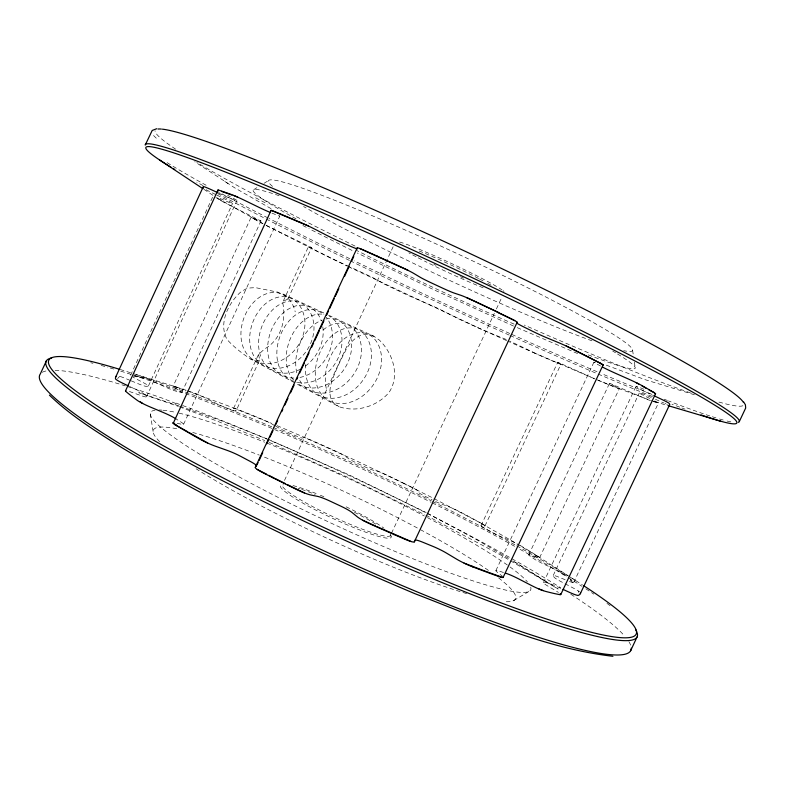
<?xml version="1.0" encoding="UTF-8"?>
<svg xmlns="http://www.w3.org/2000/svg" width="785" height="785" viewBox="0 0 785 785"><rect width="100%" height="100%" fill="white"/><g stroke="black" fill="none" stroke-linecap="round" stroke-linejoin="round"><path stroke-width="0.59" stroke-dasharray="3.92 2.94" d="M578.368 592.449L578.466 591.036M233.596 408.357L258.55 354.457L263.515 349.914A28.289 14.856 -20.5 0 1 267.695 347.029C281.413 337.364 285.966 319.642 282.924 303.775C281.059 299.114 290.175 301.008 287.212 297.083A11.078 0.962 31.3 0 0 285.043 295.445L277.115 291.892A11.52 1.943 12.4 0 1 270.982 290.754L255.498 287.653L250.356 287.938A16.249 6.447 -8.6 0 0 245.94 288.949L244.635 289.655A29.143 14.248 -20.4 0 0 240.21 292.491C228.033 303.667 218.318 323.744 227.1 339.581C233.95 347.127 242.163 353.466 250.66 359.049L339.022 406.689C356.429 412.861 377.497 406.326 389.154 392.255C400.183 375.554 392.873 353.113 379.41 340.14A49.2 4.818 30.8 0 1 374.013 336.353L328.513 315.177M258.55 354.457L259.717 359.785L236 411.016M175.86 403.51L163.005 398.427A326.04 39.427 25 0 0 127.523 386.554M650.598 400.625A257.382 11.49 25 0 1 647.821 399.663L609.553 383.227L619.267 388.693L649.431 399.977M130.604 375.24L213.235 195.769M148.404 386.014L232.468 203.639M146.51 396.768L236.952 200.577M215.875 197.526A257.382 11.49 25 0 0 219.849 199.959L220.703 200.469A257.382 11.49 25 0 0 223.372 202.049L260.983 220.987L251.092 217.317L173.122 386.279L185.839 390.459M181.806 392.461L260.983 220.987M183.562 424.342L279.833 216.003M283.257 301.087L308.417 246.765L311.684 247.599L270.207 227.552A257.382 11.49 25 0 1 265.801 225.256M287.889 298.967L311.684 247.599M284.504 480.44L393.236 246.539M391.489 533.26L494.373 313.303M496.395 308.986L501.949 297.113M481.009 525.636L557.772 362.189L595.128 379.008M484.973 525.95L560.892 364.328L557.772 362.189M495.894 570.577L593.921 362.199M528.707 554.887L609.553 383.227M598.033 380.274L599.681 380.97A257.382 11.49 25 0 0 607.129 384.022L608.581 384.611A257.382 11.49 25 0 0 615.646 387.456L619.277 388.752L539.55 557.841A11.284 1.02 25.7 0 1 537.519 557.419L530.886 555.211A11.5 1.05 25.8 0 0 529.836 555.957L533.692 558.645A11.569 1.06 25.8 0 0 543.446 563.944L554.544 569.194A11.785 1.099 25.9 0 1 559.931 571.912L561.805 572.942A11.785 1.099 25.9 0 1 565.053 575.022A256.322 25.915 25 0 1 567.388 576.877M543.397 582.706L636.036 386.279M553.229 575.474L639.284 393.04M573.649 582.568L658.429 403.039M117.603 378.596L119.703 376.319M560.892 364.328L556.222 362.572A257.382 11.49 25 0 1 547.282 358.696L545.477 357.911A257.382 11.49 25 0 1 536.341 353.907L507.797 341.151M259.629 360.001L259.442 360.187A11.461 2.492 12 0 1 256.41 360.796L250.66 359.049M253.81 189.587L256.891 187.694M264.064 183.288L269.196 180.148M513.704 600.564L529.07 591.39M186.035 390.243L184.514 389.723A256.322 25.915 25 0 0 177.096 387.25L134.853 374.131M134.785 375.73A256.322 25.915 25 0 1 138.552 376.457L139.534 376.663A256.322 25.915 25 0 1 142.605 377.34A11.736 1.089 24.2 0 1 153.919 381.736L164.978 386.858A11.52 1.06 24.2 0 0 175.389 390.989L180.079 392.304A11.441 1.04 24.2 0 0 180.265 391.165L174.574 387.604A11.245 1.011 24.3 0 1 175.644 386.779L177.93 387.819M132.979 376.064L147.354 378.929M277.115 425.666L307.239 438.609A10.411 0.883 24.8 0 1 311.714 440.405A256.322 25.915 25 0 1 317.64 443.025L319.623 443.908A256.322 25.915 25 0 1 335.509 451.051A10.372 0.883 24.9 0 1 344.87 455.977L348.491 458.607A10.382 0.883 25 0 0 356.733 463.032L364.397 466.614A10.382 0.883 25 0 0 373.218 470.166L377.771 471.363A10.362 0.883 25.1 0 1 387.682 475.455A256.322 25.915 25 0 1 403.304 483.05L405.246 484.002A256.322 25.915 25 0 1 411.046 486.867A10.421 0.893 25.2 0 1 417.954 490.998L418.317 492.205A10.499 0.903 25.3 0 0 424.155 495.826L431.328 499.486A10.529 0.903 25.3 0 0 432.182 499.917M177.165 423.301L181.796 424.312A13.885 1.541 24.1 0 0 181.423 422.34L175.742 418.719M506.246 339.483L484.139 330.573A257.382 11.49 25 0 1 478.232 327.894L476.26 326.992A257.382 11.49 25 0 1 460.412 319.74L438.167 308.476L408.023 295.346A257.382 11.49 25 0 1 392.225 287.86L390.263 286.927A257.382 11.49 25 0 1 384.385 284.131L372.375 277.35L350.601 267.185M348.363 266.664L476.907 327.139M189.106 391.293A256.322 25.915 25 0 1 193.807 392.932L195.514 393.57A11.049 0.981 24.4 0 1 198.458 394.767L200.558 395.689A11.049 0.981 24.4 0 1 205.611 398.093L214.786 402.784A10.902 0.962 24.5 0 0 225.511 407.543L232.017 409.976A10.853 0.952 24.5 0 0 235.843 410.653L233.783 408.651A10.705 0.932 24.6 0 1 238.64 409.75A256.322 25.915 25 0 1 247.766 413.391L249.61 414.137A256.322 25.915 25 0 1 258.922 417.924L260.806 418.69A10.578 0.913 24.6 0 1 265.762 420.868L267.724 421.81A10.578 0.913 24.6 0 1 271.846 423.978L274.671 425.617M651.422 400.625L658.684 402.852M654.425 401.596L667.201 405.384M694.48 394.776L644.946 379.626L604.283 364.407M535.713 353.476L509.848 341.122M503.509 572.5L499.054 571.058A13.934 1.55 25.8 0 0 496.866 571.843L502.135 576.053M178.725 405.816L138.729 392.686L178.43 406.434M179.873 406.188L220.143 420.348L267.155 438.903M186.967 390.832L227.042 405.443L271.796 423.439M262.887 223.597L217.102 197.987M434.046 498.612L482.402 523.929A10.735 0.932 25.5 0 1 484.109 525.008L484.767 525.528A10.735 0.932 25.5 0 1 484.571 525.97L481.47 525.558A10.882 0.952 25.5 0 0 484.208 527.952L490.134 531.347A10.941 0.962 25.6 0 0 500.663 536.528L510.289 540.639A11.088 0.991 25.6 0 1 517.472 544.015M374.013 336.353C361.532 329.317 349.649 341.475 344.831 352.22A30.075 3.493 -64.9 0 0 334.322 374.524C330.711 383.443 326.491 395.689 334.371 403.637A49.18 2.012 30.8 0 0 339.022 406.689M179.53 406.836L216.709 420.937L264.78 440.542M619.277 388.752L597.051 379.763M271.934 213.127L277.125 215.188A13.944 0.687 25.4 0 0 279.794 215.914M138.798 376.672L140.594 377.389M565.161 579.722L558.557 577.024A12.275 1.187 25.9 0 0 553.239 575.719L554.122 577.211A12.364 1.207 25.9 0 0 561.56 581.92L572.795 587.798A12.599 1.246 26 0 1 579.624 591.851M577.583 353.554L514.636 326.531M308.417 246.765L347.323 266.154M644.014 389.281L640.629 387.888A13.257 0.608 24.6 0 0 636.331 386.612L638.539 388.133A13.168 0.599 24.6 0 0 647.645 392.785L653.768 395.65M275.623 426.157L278.449 427.786A10.509 0.903 24.7 0 0 288.36 432.613L295.817 435.793A10.49 0.903 24.7 0 0 302.519 438.04L303.923 437.657A10.411 0.883 24.8 0 1 305.865 438.079L355.546 460.422L403.824 483.452M268.225 439.345L348.854 474.778L426.226 512.595M594.098 378.537L534.919 353.191M130.153 380.401L125.885 378.625A12.56 1.236 24 0 0 117.721 375.809M131.223 380.853L137.63 383.512A12.305 1.187 24.1 0 0 146.216 386.308L148.149 386.141A12.217 1.177 24.1 0 0 144.057 383.041L134.824 378.144A11.961 1.128 24.1 0 1 133.146 377.222M349.6 266.763L332.595 259.03A257.382 11.49 25 0 1 323.567 254.566L321.772 253.683A257.382 11.49 25 0 1 312.95 249.296L311.351 248.482M269.235 442.426L346.97 476.956L424.803 514.685M513.576 326.06L434.88 290.254L357.253 253.005M651.207 397.406L649.087 396.474A12.413 0.53 24.6 0 0 640.923 393.216L639.432 393A12.325 0.53 24.6 0 0 644.112 395.709L651.599 399.388M655.436 399.28L660.725 401.626A12.668 0.549 24.6 0 0 664.041 403.058M506.727 340.68L476.544 327.051M218.573 193.061L225.187 196.122A13.109 0.599 25.4 0 0 234.313 199.959L236.619 200.538A13.198 0.608 25.4 0 0 232.537 197.918L227.571 195.337M560.765 588.348L556.33 586.287A13.109 1.354 26 0 0 546.762 582.725L543.936 582.539A13.198 1.374 26 0 0 547.302 585.738L556.722 591.37A13.453 1.433 26 0 1 558.429 592.439M283.002 294.002L327.404 314.667M259.56 418.326L260.286 418.67M129.505 386.455L136.07 389.566A13.051 1.344 24 0 1 144.646 394.502L146.324 396.415A13.139 1.364 24 0 1 141.379 395.718L130.83 391.99A13.394 1.413 24 0 0 128.877 391.342M215.738 194.552L211.567 192.521A12.609 0.549 25.4 0 1 205.67 189.509M216.778 195.063L223.028 198.124A12.354 0.53 25.4 0 1 230.986 202.363L232.35 203.482A12.266 0.52 25.4 0 1 227.581 201.784L217.985 197.575A12.03 0.5 25.4 0 0 217.072 197.172M403.49 483.315L433.016 498.082M352.063 250.444L308.868 228.641M312.332 248.894L265.909 225.177M425.892 515.235L500.339 554.789L558.184 589.035L512.046 560.362M535.498 555.113L537.774 556.202A11.284 1.02 25.7 0 1 539.589 557.625L510.368 539.913L481.362 523.566M427.256 513.125L474.405 538.382L510.093 559.185M302.853 225.521L307.867 228.121M255.606 197.761L267.822 204.198M600.653 366.065L596.541 363.857A13.993 0.687 24.6 0 1 595.354 362.503M251.092 217.317L255.537 219.702M271.09 208.673L234.843 187.919L194.709 161.71M220.192 199.979L221.88 200.921M482.402 523.929L480.862 523.065A256.322 25.915 25 0 0 472.315 518.434L470.578 517.501A256.322 25.915 25 0 0 461.796 512.821L460.02 511.879A10.607 0.913 25.4 0 0 448.804 506.757L441.455 504.039A10.529 0.903 25.3 0 1 434.861 501.222M195.514 393.57L196.427 394.119M513.066 561L547.557 582.411M575.699 580.596L536.518 555.407A256.322 25.915 25 0 0 530.032 551.374L528.697 550.55A256.322 25.915 25 0 0 521.819 546.389A11.088 0.991 25.6 0 0 520.269 545.496M224.736 181.423L229.436 184.524M203.982 189.371L213.059 195.386M560.981 572.481L566.103 576.504M254.183 218.956L254.595 219.339A257.382 11.49 25 0 0 261.503 222.999L262.926 223.745M570.195 580.007L572.873 582.588M153.546 135.52L156.303 138.219M390.43 534.467L391.107 536.312M150.298 414.009L153.124 431.652M632.582 350.13L633.289 354.879M634.349 361.993L635.232 367.92M569.41 581.449A12.04 1.138 25.9 0 0 573.335 582.019A256.322 25.915 25 0 0 570.234 579.242M653.198 401.488A257.382 11.49 25 0 0 657.889 402.97A12.089 0.51 24.6 0 0 654.661 400.899M667.466 404.442A12.668 0.549 24.6 0 1 666.74 404.167M665.925 403.833A12.668 0.549 24.6 0 1 665.023 403.47M272.562 186.418A200.852 13.728 25 0 1 459.353 254.654A200.852 13.728 25 0 1 623.702 350.659M592.037 340.827A200.852 13.728 25 0 1 303.579 206.514M742.914 405.717A324.764 21.381 25 0 1 717.47 401.645M690.427 392.883A324.764 21.381 25 0 1 524.302 325.068M355.065 246.097A324.764 21.381 25 0 1 196.829 162.466M175.654 149.199A324.764 21.381 25 0 1 155.096 130.771M730.864 421.879A327.679 17.672 25 0 1 724.398 420.348M723.25 420.044A327.679 17.672 25 0 1 718.098 418.562M716.028 417.924A327.679 17.672 25 0 1 710.935 416.305M709.866 415.962A327.679 17.672 25 0 1 668.486 400.899M667.417 400.487A327.679 17.672 25 0 1 664.179 399.222M651.893 394.364A327.679 17.672 25 0 1 602.527 374.033M597.042 371.707A327.679 17.672 25 0 1 510.819 333.968M509.779 333.497A327.679 17.672 25 0 1 354.202 260.846M349.796 258.707A327.679 17.672 25 0 1 268.99 218.465M267.93 217.926A327.679 17.672 25 0 1 217.386 191.393M206.151 185.26A327.679 17.672 25 0 1 164.958 161.278M685.079 409.152A326.01 17.074 25 0 1 681.89 407.964M679.722 407.15A326.01 17.074 25 0 1 671.901 404.167M652.453 396.523A326.01 17.074 25 0 1 510.279 335.578M509.161 335.077A326.01 17.074 25 0 1 350.512 260.944M349.423 260.404A326.01 17.074 25 0 1 216.601 193.012M203.089 185.643A326.01 17.074 25 0 1 196.75 182.13M483.187 287.791A59.964 4.003 25 0 1 477.8 285.603M476.858 285.21A59.964 4.003 25 0 1 424.489 261.062M421.604 259.59A59.964 4.003 25 0 1 417.012 257.215M416.128 256.754A59.964 4.003 25 0 1 411.134 254.085M410.349 253.663A59.964 4.003 25 0 1 408.828 252.829M419.18 250.974A59.964 4.003 25 0 1 424.283 253.104M425.342 253.545A59.964 4.003 25 0 1 478.575 278.498M479.566 279.009A59.964 4.003 25 0 1 484.257 281.481M487.711 283.336A59.964 4.003 25 0 1 491.616 285.504M617.491 353.966A210.733 12.197 25 0 1 586.68 354.28M514.136 324.146A210.733 12.197 25 0 1 356.321 250.287M296.102 218.878A210.733 12.197 25 0 1 281.158 196.417M612.663 351.042A210.733 12.197 25 0 1 615.626 352.828M463.631 278.145A61.387 4.16 25 0 1 460.363 276.683M436.009 265.34A61.387 4.16 25 0 1 433.85 264.29M399.585 242.006A61.387 4.16 25 0 1 452.464 263.946A61.387 4.16 25 0 1 501.988 289.91M503.097 290.705A61.387 4.16 25 0 1 503.999 291.402M390.224 534.879A61.053 7.516 25 0 1 331.859 517.992A61.053 7.516 25 0 1 283.424 484.855M298.212 488.241A61.053 7.516 25 0 1 299.899 488.79M301.636 489.379A61.053 7.516 25 0 1 315.177 494.413M354.378 512.232A61.053 7.516 25 0 1 375.789 524.105M390.547 535.017A59.65 7.281 25 0 1 334.263 517.295A59.65 7.281 25 0 1 282.433 484.885M292.991 485.581A59.65 7.281 25 0 1 318.259 494.383M320.319 495.227A59.65 7.281 25 0 1 325.598 497.445M346.136 506.816A59.65 7.281 25 0 1 383.934 528.168M120.213 369.5A324.019 35.374 25 0 1 131.438 373.032M133.695 373.768A324.019 35.374 25 0 1 272.218 427.03M273.337 427.501A324.019 35.374 25 0 1 431.416 500.879M432.506 501.429A324.019 35.374 25 0 1 515.647 545.241M516.687 545.82A324.019 35.374 25 0 1 582.46 584.923M90.707 362.729A326.04 36.051 25 0 1 92.983 363.298M101.137 365.437A326.04 36.051 25 0 1 107.79 367.292M110.077 367.949A326.04 36.051 25 0 1 115.307 369.5M120.694 371.138A326.04 36.051 25 0 1 431.181 502.331M432.27 502.881A326.04 36.051 25 0 1 514.783 546.389M519.984 549.294A326.04 36.051 25 0 1 565.985 576.219M568.075 577.515A326.04 36.051 25 0 1 582.058 586.346M585.826 588.809A326.04 36.051 25 0 1 593.833 594.137M606.923 603.341A326.04 36.051 25 0 1 610.583 606.049M42.292 372.316A326.04 39.427 25 0 1 47.502 370.697M55.048 370.324A326.04 39.427 25 0 1 125.335 385.867M175.987 403.078A326.04 39.427 25 0 1 181.492 405.099M182.601 405.502A326.04 39.427 25 0 1 560.627 587.71M570.793 594.216A326.04 39.427 25 0 1 624.615 636.027M628.883 641.659A326.04 39.427 25 0 1 630.64 645.152M530.719 587.151A209.713 23.893 25 0 1 323.96 519.778A209.713 23.893 25 0 1 155.077 410.182M159.178 409.976A209.713 23.893 25 0 1 161.995 410.133M163.015 410.221A209.713 23.893 25 0 1 175.791 412.39M179.068 413.136A209.713 23.893 25 0 1 264.712 442.22M266.851 443.083A209.713 23.893 25 0 1 424.312 515.971M427.423 517.619A209.713 23.893 25 0 1 507.355 565.033M509.975 566.917A209.713 23.893 25 0 1 527.383 581.852M498.593 577.868A199.763 24.816 25 0 1 504.941 601.722M466.683 593.607A199.763 24.816 25 0 1 196.083 468.743M159.649 441.67A199.763 24.816 25 0 1 178.372 429.052M192.698 432.476A199.763 24.816 25 0 1 259.344 455.143M264.476 457.145A199.763 24.816 25 0 1 418.415 528.57M420.377 529.63A199.763 24.816 25 0 1 488.967 570.773M322.782 326.786A36.63 29.869 -55.3 0 1 304.384 366.772M300.665 369.038A36.63 29.869 -55.3 0 1 259.727 353.211A36.493 26.405 -70.1 0 1 278.871 304.914A36.493 26.405 -70.1 0 1 313.195 320.398A36.336 29.801 -55.2 0 1 289.439 365.408A36.336 29.801 -55.2 0 1 250.837 348.501A36.198 26.386 -70.1 0 1 269.834 300.606A36.198 26.386 -70.1 0 1 304.129 316.08A36.051 29.722 -55.1 0 1 280.588 360.757A36.051 29.722 -55.1 0 1 242.094 343.879A35.914 26.356 -70.2 0 1 260.944 296.367A35.914 26.356 -70.2 0 1 295.209 311.831M299.713 380.411A37.857 30.144 -55.7 0 0 339.866 387.712A37.857 30.144 -55.7 0 0 360.766 343.045A38.023 26.454 -69.8 0 0 321.703 331.142M297.319 382.403A37.238 30.016 -55.5 0 0 330.465 369.706A37.238 30.016 -55.5 0 0 341.279 333.762A37.395 26.445 -69.9 0 0 329.337 316.227M293.649 381.324A37.238 30.016 -55.5 0 1 277.949 362.856A37.091 26.435 -69.9 0 1 290.234 319.642A37.091 26.435 -69.9 0 1 323.92 314.687M325.765 319.034A37.709 26.445 -69.8 0 1 350.944 338.364A37.543 30.085 -55.6 0 1 334.93 379.381A37.543 30.085 -55.6 0 1 296.426 382.638M296.789 372.826A37.709 26.445 -69.8 0 1 322.213 320.054M326.275 388.438A38.671 26.445 -69.7 0 1 346.499 337.197A38.671 26.445 -69.7 0 1 380.921 352.642A38.504 30.272 -55.9 0 1 355.536 400.213A38.504 30.272 -55.9 0 1 316.276 383.139A38.347 26.454 -69.7 0 1 336.343 332.34A38.347 26.454 -69.7 0 1 370.755 347.804A38.18 30.213 -55.8 0 1 345.626 394.992A38.18 30.213 -55.8 0 1 306.444 377.938A38.023 26.454 -69.8 0 1 305.591 364.583M299.919 377.448A36.934 29.938 -55.4 0 0 331.761 329.239A37.091 26.435 -69.9 0 0 326.305 317.238M293.924 378.056A36.934 29.938 -55.4 0 1 268.764 357.989A36.787 26.415 -70 0 1 286.407 310.389A36.787 26.415 -70 0 1 321.32 320.957M293.649 380.038A37.543 30.085 -55.6 0 1 287.29 367.802A37.395 26.445 -69.9 0 1 295.474 329.425A37.395 26.445 -69.9 0 1 324.656 314.51"/><path stroke-width="1.18" d="M414.323 541.876L517.168 322.262A14.601 0.765 24.9 0 0 508.091 317.248A257.382 11.49 25 0 0 499.908 313.313L497.16 311.988A257.382 11.49 25 0 0 474.817 301.332A14.66 0.775 24.9 0 0 460.648 295.229L454.417 293.148A14.63 0.775 25 0 1 442.357 288.026L431.74 283.081A14.63 0.775 25 0 1 419.808 277.036L413.783 273.425A14.65 0.775 25.1 0 0 399.751 266.4A257.382 11.49 25 0 0 377.399 256.253L374.641 255.007A257.382 11.49 25 0 0 366.448 251.328A14.581 0.765 25.2 0 0 357.214 247.815L255.302 467.399A14.513 1.717 24.6 0 0 263.515 473.021A256.322 25.915 25 0 0 271.492 477.064L274.181 478.408A256.322 25.915 25 0 0 296.082 489.251A14.562 1.737 24.8 0 0 310.634 494.962L317.64 496.395A14.562 1.737 25 0 1 330.102 501.144L340.661 506.089A14.562 1.737 25 0 1 352.053 512.517L357.224 516.775A14.581 1.747 25.2 0 0 370.697 524.203A256.322 25.915 25 0 0 393.226 534.163L396.003 535.38A256.322 25.915 25 0 0 404.314 538.971A14.532 1.727 25.3 0 0 410.378 541.307L412.154 541.817A14.532 1.727 25.3 0 0 414.323 541.876L415.059 540.227A14.415 1.688 25.5 0 1 423.115 542.366L432.751 546.311A14.375 1.678 25.5 0 1 446.41 553.052L456.664 559.175A14.297 1.658 25.7 0 0 462.787 562.482L465.525 563.816A14.297 1.658 25.7 0 0 472.04 566.613L474.385 567.506A256.322 25.915 25 0 0 485.768 571.784L487.985 572.599A256.322 25.915 25 0 0 498.71 576.484A14.14 1.609 25.8 0 0 502.94 576.789M115.689 377.075L203.079 187.144M125.492 390.891L218.004 189.999M256.597 465.839A14.385 1.688 24.5 0 0 250.14 461.364L241.103 456.566A14.346 1.678 24.4 0 0 227.169 450.384L215.659 446.302A14.267 1.639 24.3 0 1 200.126 439.266L198.006 438.069A256.322 25.915 25 0 1 187.733 432.211L185.751 431.063A256.322 25.915 25 0 1 176.232 425.47L174.643 424.469A14.101 1.599 24.2 0 1 173.22 423.321L271.09 210.4M258.088 462.669L255.302 467.399M259.119 460.452L262.72 452.7M266.831 443.829L268.892 439.394M269.922 437.176L273.013 430.533M275.584 424.989L277.635 420.554M281.756 411.693L282.777 409.476M284.837 405.04L287.928 398.387M290.499 392.853L294.1 385.092M296.671 379.548L297.701 377.33M299.752 372.904L304.384 362.925M305.414 360.707L309.015 352.956M311.586 347.412L313.647 342.976M314.667 340.759L319.299 330.789M320.329 328.572L323.93 320.81M326.501 315.266L328.562 310.84M329.592 308.623L334.214 298.643M335.244 296.426L338.845 288.674M344.507 276.477L349.129 266.507M351.709 260.963L353.76 256.528M46.531 360.59L40.221 374.121A326.04 39.427 25 0 0 323.871 550.825A326.04 39.427 25 0 0 631.248 648.174M630.649 650.687L637.008 637.067M503.185 577.279L603.086 365.005M560.784 594.51L655.553 393.746M739.313 421.545L745.681 408.043L745.407 404.785L743.709 402.048M580.331 593.656L669.605 404.717M517.168 322.262L516.805 322.978A14.483 0.756 24.8 0 0 524.007 327.051L533.378 331.672A14.444 0.746 24.8 0 0 547.302 338.001L558.351 342.554A14.365 0.736 24.7 0 1 573.953 349.717L576.2 350.846A257.382 11.49 25 0 1 587.062 356.37L589.162 357.45A257.382 11.49 25 0 1 599.308 362.68L601.045 363.592A14.199 0.716 24.7 0 1 602.635 364.966M273.308 478.183L274.171 478.036L268.813 475.327M156.715 128.72L152.192 130.457L145.225 145.078A327.679 17.672 25 0 1 455.035 269.608A327.679 17.672 25 0 1 738.332 422.34M466.535 297.574L498.053 312.204M612.928 656.28C543.848 648.332 479.498 618.384 415.147 593.774C314.343 551.315 215.276 504.009 121.538 447.47L121.155 447.234C96.212 431.436 70.689 415.814 49.416 395.11M654.67 393.56A13.512 0.638 24.6 0 0 654.837 393.128L653.915 392.569A257.382 11.49 25 0 0 648.861 389.566L647.772 388.928A257.382 11.49 25 0 0 641.865 385.543A13.757 0.657 24.6 0 0 628.373 379.008L615.342 373.218A13.924 0.677 24.6 0 1 602.713 367.164M357.214 247.815L357.361 248.776A14.454 0.746 25.2 0 1 350.012 246.078L340.611 241.947A14.415 0.746 25.2 0 1 326.786 235.363L315.933 229.73A14.326 0.726 25.3 0 0 300.449 222.42L298.202 221.458A257.382 11.49 25 0 0 287.29 216.846L285.171 215.963A257.382 11.49 25 0 0 274.976 211.714A14.159 0.706 25.3 0 0 271.217 210.625M505.736 573.217A13.865 1.531 25.9 0 1 518.512 578.81L531.131 585.325A13.688 1.492 25.9 0 0 537.637 588.446L544.859 591.193A256.322 25.915 25 0 0 551.531 592.871L552.777 593.175A256.322 25.915 25 0 0 558.616 594.431L559.705 594.647A13.453 1.433 26 0 0 560.176 593.725M667.917 405.59L721.032 421.3M221.439 191.363L231.968 195.043M654.297 392.598L649.077 390.037M501.909 577.171L487.161 571.882M174.643 424.469L187.86 431.838M237.708 197.153L232.026 194.768A257.382 11.49 25 0 0 226.011 192.61L224.902 192.217A257.382 11.49 25 0 0 219.741 190.47L218.789 190.156A13.453 0.628 25.4 0 0 218.426 190.421M464.092 563.13L486.082 571.49M271.247 210.39L308.23 225.933M566.152 345.979L601.045 363.592M538.853 588.976L540.08 589.496A13.688 1.492 25.9 0 0 543.24 590.693M411.242 541.571L376.555 526.47M359.716 248.492L408.004 270.334M362.582 520.18L375.485 525.979M217.465 192.551L213.059 190.5A12.874 0.569 25.4 0 0 203.874 186.712A257.382 11.49 25 0 0 203.364 186.869L203.246 186.948A257.382 11.49 25 0 0 203.197 187.988M562.992 589.368L568.546 591.939A12.884 1.305 26 0 0 578.26 595.393A256.322 25.915 25 0 0 579.183 594.922L579.438 594.736A256.322 25.915 25 0 0 580.557 592.871A12.599 1.246 26 0 0 580.508 592.704M654.788 396.121L659.881 398.515A12.943 0.579 24.6 0 1 669.046 403.264A257.382 11.49 25 0 1 669.458 403.853L669.546 404.03A257.382 11.49 25 0 1 669.33 404.991A12.668 0.549 24.6 0 1 669.203 404.991M128.416 385.945L124.04 383.865A12.825 1.295 24 0 1 118.741 381.157L117.22 380.244A12.825 1.295 24 0 1 115.493 378.782A256.322 25.915 25 0 1 115.474 377.87L115.523 377.595A256.322 25.915 25 0 1 116.533 375.986M497.327 312.234L514.783 320.653M304.384 492.921L287.604 484.718M275.201 478.556L285.534 483.688M266.674 474.238L257.176 469.401M599.406 362.925L602.968 364.789M636.193 382.638L638.745 384.051M207.74 443.074L188.9 432.427M641.845 385.837L645.986 388.202M173.024 423.046L176.35 425.058M159.59 159.973L202.972 188.704M140.329 401.861L142.605 403.451M299.105 221.645L300.4 222.577M472.276 566.309L473.443 567.339M376.663 255.714L377.192 256.322M393.599 533.977L393.972 534.693M175.742 418.719A13.816 1.521 24.1 0 0 163.447 412.567L150.327 407.032A13.639 1.472 24 0 1 137.277 400.36A256.322 25.915 25 0 1 132.086 396.494L131.134 395.768A256.322 25.915 25 0 1 126.807 392.274L126.022 391.607A13.394 1.413 24 0 1 125.826 390.714M172.975 422.84A14.101 1.599 24.2 0 1 173.691 422.615M270.128 212.401A13.875 0.677 25.4 0 1 258.314 207.024L245.45 200.774A13.698 0.657 25.4 0 0 233.518 195.357M171.051 167.225A326.01 17.074 25 0 1 453.318 271.973A326.01 17.074 25 0 1 701.044 414.912M174.761 169.472A326.01 17.074 25 0 1 172.945 168.373M157.962 129.044A324.764 21.381 25 0 1 161.347 129.064M162.397 129.172A324.764 21.381 25 0 1 472.992 254.958A324.764 21.381 25 0 1 743.424 402.391M583.402 585.532A324.019 35.374 25 0 1 530.778 613.644A324.019 35.374 25 0 1 133.273 428.414A324.019 35.374 25 0 1 119.026 369.136M637.165 632.916A326.04 36.051 25 0 1 319.191 528.354A326.04 36.051 25 0 1 51.624 357.95M635.536 629.482A326.04 36.051 25 0 1 636.812 631.925"/></g></svg>
